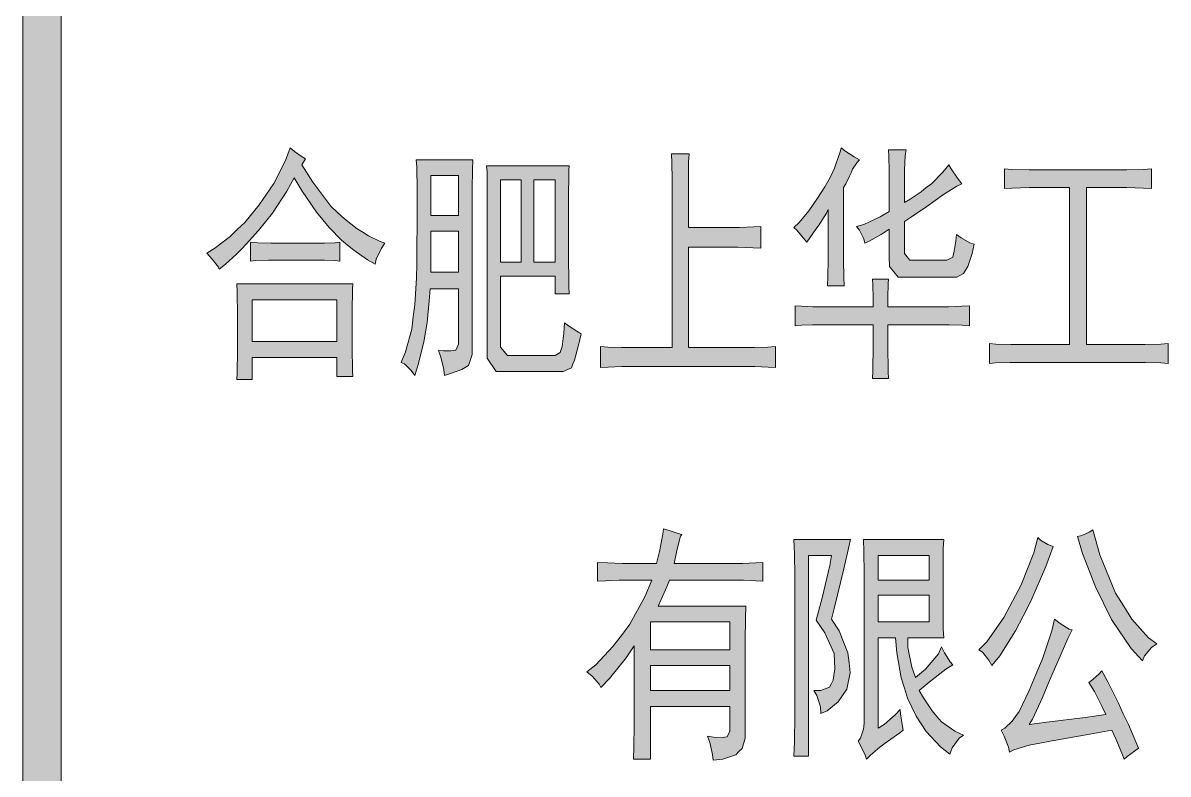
# Model space of a CAD drawing. Header units: millimetres. Extents: x 0 to 829, y 0 to 570.
# Drawn here: x 749.03 to 777.79, y 516 to 534.86 of the extents above; entities that cross this region are included whole.
import ezdxf

# ---------------------------------------------------------------- set-up
doc = ezdxf.new("R2010")
doc.units = ezdxf.units.MM

msp = doc.modelspace()

# ---------------------------------------------------------------- hatches: boundary and pattern name
h = msp.add_hatch(color=0)
h.dxf.hatch_style = 2
h.paths.add_polyline_path([(749.987917, 9.599083), (749.028361, 9.599083), (749.028361, 560.48275), (749.987917, 560.48275)])
h = msp.add_hatch(color=0)
h.dxf.hatch_style = 2
h.paths.add_polyline_path([(756.031, 531.297444), (756.309694, 530.863528), (756.757722, 530.263806), (756.930583, 530.101528), (757.103444, 529.93925), (757.420944, 529.688778), (757.565583, 529.604111), (757.710222, 529.515917), (757.985389, 529.378333), (758.119444, 529.328944), (758.024194, 529.191361), (757.900722, 528.930306), (757.8725, 528.803306), (757.678472, 528.916194), (757.336278, 529.152556), (757.181056, 529.279556), (757.025833, 529.403028), (756.715389, 529.720528), (756.556639, 529.914556), (756.397889, 530.108583), (756.038056, 530.63775), (755.836972, 530.972889), (755.657056, 530.63775), (755.297222, 530.083889), (755.117306, 529.865167), (754.940917, 529.646444), (754.637528, 529.30425), (754.514056, 529.17725), (754.390583, 529.053778), (754.111889, 528.803306), (753.956667, 528.679833), (753.939028, 528.729222), (753.783806, 528.930306), (753.64975, 529.078472), (753.850833, 529.201944), (754.235361, 529.501806), (754.418806, 529.678194), (754.598722, 529.851056), (754.965611, 530.295556), (755.145528, 530.563667), (755.328972, 530.831778), (755.625306, 531.410333), (755.741722, 531.724306), (755.847556, 531.636111), (756.038056, 531.498528), (756.12625, 531.449139)])
h = msp.add_hatch(color=0)
h.dxf.hatch_style = 2
h.paths.add_polyline_path([(765.757083, 531.572611), (765.7465, 531.360944), (765.739444, 530.962306), (765.739444, 530.775333), (765.739444, 529.727583), (766.833056, 529.727583), (767.023556, 529.727583), (767.386917, 529.738167), (767.559778, 529.752278), (767.559778, 529.201944), (767.369278, 529.216056), (766.98475, 529.226639), (766.79425, 529.226639), (765.739444, 529.226639), (765.739444, 526.707806), (767.252861, 526.707806), (767.3975, 526.707806), (767.732639, 526.721917), (767.926667, 526.7325), (767.926667, 526.210389), (767.743222, 526.220972), (767.408083, 526.235083), (767.252861, 526.235083), (764.2225, 526.235083), (764.070806, 526.235083), (763.725083, 526.220972), (763.531056, 526.210389), (763.531056, 526.7325), (763.7145, 526.721917), (764.060222, 526.707806), (764.2225, 526.707806), (765.33375, 526.707806), (765.33375, 530.750639), (765.33375, 530.937611), (765.326694, 531.346833), (765.316111, 531.572611)])
h = msp.add_hatch(color=0)
h.dxf.hatch_style = 2
h.paths.add_polyline_path([(770.036278, 531.424444), (769.96925, 531.346833), (769.863417, 531.188083), (769.824611, 531.099889), (769.785806, 531.011694), (769.690556, 530.824722), (769.634111, 530.725944), (769.634111, 529.103167), (769.634111, 528.905611), (769.641167, 528.47875), (769.65175, 528.2565), (769.231944, 528.2565), (769.239, 528.492861), (769.249583, 528.916194), (769.249583, 529.103167), (769.249583, 530.175611), (769.210778, 530.087417), (769.094361, 529.896917), (769.020278, 529.791083), (768.942667, 529.68525), (768.787444, 529.466528), (768.713361, 529.353639), (768.625167, 529.466528), (768.462889, 529.6535), (768.385278, 529.727583), (768.519333, 529.851056), (768.766278, 530.140333), (768.875639, 530.302611), (768.985, 530.461361), (769.164917, 530.743583), (769.231944, 530.863528), (769.298972, 530.979944), (769.408333, 531.216306), (769.450667, 531.33625), (769.493, 531.456194), (769.5565, 531.646694), (769.574139, 531.724306), (769.672917, 531.646694), (769.902222, 531.498528)])
h = msp.add_hatch(color=0)
h.dxf.hatch_style = 2
h.paths.add_polyline_path([(771.2075, 531.671389), (771.186333, 531.523222), (771.168694, 531.159861), (771.168694, 530.948194), (771.168694, 530.352), (771.313333, 530.436667), (771.584972, 530.623639), (771.7155, 530.725944), (771.846028, 530.824722), (772.12825, 531.110472), (772.279944, 531.297444), (772.339917, 531.198667), (772.502194, 530.962306), (772.608028, 530.824722), (772.481028, 530.761222), (772.145889, 530.549556), (771.934222, 530.401389), (771.726083, 530.249694), (771.341556, 529.988639), (771.168694, 529.87575), (771.168694, 529.226639), (771.168694, 529.067889), (771.30275, 528.905611), (771.436806, 528.905611), (772.107083, 528.905611), (772.234083, 528.905611), (772.378722, 528.979694), (772.396361, 529.053778), (772.414, 529.127861), (772.452806, 529.378333), (772.473972, 529.551194), (772.586861, 529.466528), (772.809111, 529.339528), (772.914944, 529.30425), (772.865556, 529.067889), (772.759722, 528.743333), (772.703278, 528.655139), (772.646833, 528.566944), (772.481028, 528.47875), (772.378722, 528.47875), (771.2075, 528.47875), (771.006417, 528.47875), (770.79475, 528.743333), (770.784167, 529.004389), (770.784167, 529.678194), (770.583083, 529.551194), (770.276167, 529.378333), (770.170333, 529.328944), (770.142111, 529.441833), (770.036278, 529.6535), (769.958667, 529.752278), (770.142111, 529.801667), (770.554861, 529.988639), (770.784167, 530.126222), (770.784167, 530.898806), (770.784167, 531.135167), (770.773583, 531.523222), (770.766528, 531.671389)])
h = msp.add_hatch(color=0)
h.paths.add_polyline_path([(759.463528, 526.633722), (759.590528, 526.623139), (759.7775, 526.623139), (759.837472, 526.633722), (759.900972, 526.647833), (759.964472, 526.796), (759.964472, 526.933583), (759.964472, 528.182417), (759.251861, 528.182417), (759.234222, 527.882556), (759.177778, 527.339278), (759.138972, 527.095861), (759.100167, 526.852444), (758.966111, 526.309167), (758.870861, 526.009306), (758.782667, 526.136306), (758.609806, 526.298583), (758.525139, 526.333861), (758.638028, 526.598444), (758.79325, 527.169944), (758.832056, 527.483917), (758.870861, 527.794361), (758.913194, 528.454056), (758.916722, 528.803306), (758.923778, 529.152556), (758.927306, 529.889861), (758.927306, 530.274389), (758.927306, 530.662444), (758.916722, 531.237472), (758.906139, 531.424444), (760.327833, 531.424444), (760.31725, 531.173972), (760.310194, 530.687139), (760.310194, 530.450778), (760.310194, 526.757194), (760.310194, 526.534944), (760.222, 526.259778), (760.137333, 526.210389), (760.049139, 526.161), (759.791611, 526.062222), (759.61875, 526.009306), (759.597583, 526.161), (759.5235, 526.471444)])
h.paths.add_polyline_path([(759.964472, 528.60575), (759.964472, 529.628806), (759.273028, 529.628806), (759.273028, 528.60575)])
h.paths.add_polyline_path([(759.964472, 530.027444), (759.964472, 531.025806), (759.273028, 531.025806), (759.273028, 530.027444)])
h = msp.add_hatch(color=0)
h.paths.add_polyline_path([(762.744361, 531.27275), (762.737306, 531.159861), (762.726722, 530.401389), (762.726722, 529.752278), (762.726722, 529.103167), (762.737306, 528.2565), (762.744361, 528.055417), (762.398639, 528.055417), (762.398639, 528.503444), (761.019278, 528.503444), (761.019278, 526.933583), (761.019278, 526.721917), (761.199194, 526.51025), (761.382639, 526.51025), (762.28575, 526.51025), (762.391583, 526.51025), (762.518583, 526.584333), (762.543278, 526.658417), (762.567972, 526.7325), (762.610306, 527.071167), (762.631472, 527.332222), (762.726722, 527.258139), (762.938389, 527.120556), (763.051278, 527.057056), (762.98425, 526.771306), (762.878417, 526.390306), (762.839611, 526.298583), (762.804333, 526.203333), (762.599722, 526.111611), (762.437444, 526.111611), (761.132167, 526.111611), (760.913444, 526.111611), (760.691194, 526.44675), (760.691194, 526.785417), (760.691194, 530.549556), (760.691194, 530.761222), (760.684139, 531.124583), (760.673556, 531.27275)])
h.paths.add_polyline_path([(762.398639, 528.852694), (762.398639, 530.9235), (761.862417, 530.9235), (761.862417, 528.852694)])
h.paths.add_polyline_path([(761.537861, 528.852694), (761.537861, 530.9235), (761.019278, 530.9235), (761.019278, 528.852694)])
h = msp.add_hatch(color=0)
h.dxf.hatch_style = 2
h.paths.add_polyline_path([(776.520333, 531.173972), (776.753167, 531.173972), (777.172972, 531.184556), (777.367, 531.198667), (777.367, 530.70125), (777.172972, 530.711833), (776.753167, 530.725944), (776.520333, 530.725944), (775.733639, 530.725944), (775.733639, 526.785417), (776.982472, 526.785417), (777.201194, 526.785417), (777.606889, 526.796), (777.786806, 526.810111), (777.786806, 526.309167), (777.606889, 526.323278), (777.211778, 526.333861), (777.000111, 526.333861), (774.026194, 526.333861), (773.814528, 526.333861), (773.451167, 526.323278), (773.299472, 526.309167), (773.299472, 526.810111), (773.46175, 526.796), (773.835694, 526.785417), (774.047361, 526.785417), (775.313833, 526.785417), (775.313833, 530.725944), (774.544778, 530.725944), (774.294306, 530.725944), (773.863917, 530.711833), (773.680472, 530.70125), (773.680472, 531.198667), (773.863917, 531.184556), (774.294306, 531.173972), (774.544778, 531.173972)])
h = msp.add_hatch(color=0)
h.dxf.hatch_style = 2
h.paths.add_polyline_path([(756.450806, 529.328944), (756.606028, 529.328944), (756.874139, 529.339528), (756.990556, 529.353639), (756.990556, 528.877389), (756.863556, 528.8915), (756.606028, 528.905611), (756.471972, 528.905611), (755.396, 528.905611), (755.194917, 528.905611), (754.870361, 528.8915), (754.743361, 528.877389), (754.743361, 529.353639), (754.926806, 529.339528), (755.251361, 529.328944), (755.396, 529.328944)])
h = msp.add_hatch(color=0)
h.paths.add_polyline_path([(757.315111, 528.305889), (757.304528, 528.182417), (757.297472, 527.607389), (757.297472, 527.159361), (757.297472, 526.707806), (757.304528, 526.122194), (757.315111, 525.984611), (756.912944, 525.984611), (756.912944, 526.460861), (754.782167, 526.460861), (754.782167, 525.910528), (754.397639, 525.910528), (754.408222, 526.062222), (754.418806, 526.633722), (754.418806, 527.057056), (754.418806, 527.4945), (754.408222, 528.118917), (754.397639, 528.305889)])
h.paths.add_polyline_path([(756.912944, 526.8595), (756.912944, 527.90725), (754.782167, 527.90725), (754.782167, 526.8595)])
h = msp.add_hatch(color=0)
h.dxf.hatch_style = 2
h.paths.add_polyline_path([(770.382, 527.730861), (770.382, 527.942528), (770.371417, 528.291778), (770.360833, 528.429361), (770.766528, 528.429361), (770.755944, 528.316472), (770.745361, 527.967222), (770.745361, 527.730861), (772.12825, 527.730861), (772.272889, 527.730861), (772.608028, 527.744972), (772.798528, 527.755556), (772.798528, 527.258139), (772.618611, 527.268722), (772.290528, 527.282833), (772.145889, 527.282833), (770.745361, 527.282833), (770.745361, 526.771306), (770.755944, 526.0975), (770.766528, 525.935222), (770.360833, 525.935222), (770.371417, 526.111611), (770.382, 526.785417), (770.382, 527.282833), (768.981472, 527.282833), (768.858, 527.282833), (768.579306, 527.268722), (768.424083, 527.258139), (768.424083, 527.755556), (768.579306, 527.744972), (768.865056, 527.730861), (768.999111, 527.730861)])
h = msp.add_hatch(color=0)
h.paths.add_polyline_path([(763.192389, 518.569222), (763.414639, 518.745611), (763.845028, 519.200694), (764.056694, 519.479389), (764.268361, 519.761611), (764.649361, 520.453056), (764.822222, 520.865806), (764.134306, 520.865806), (764.00025, 520.865806), (763.661583, 520.851694), (763.4605, 520.841111), (763.4605, 521.313833), (763.710972, 521.299722), (764.084917, 521.289139), (764.208389, 521.289139), (764.938639, 521.289139), (765.01625, 521.589), (765.100917, 522.022917), (765.1115, 522.1605), (765.256139, 522.111111), (765.485444, 522.037028), (765.573639, 522.012333), (765.541889, 521.973528), (765.446639, 521.613694), (765.379611, 521.289139), (766.935361, 521.289139), (767.097639, 521.289139), (767.432778, 521.299722), (767.605639, 521.313833), (767.605639, 520.841111), (767.432778, 520.851694), (767.125861, 520.865806), (766.991806, 520.865806), (765.266722, 520.865806), (765.199694, 520.703528), (765.055056, 520.378972), (764.977444, 520.216694), (767.182306, 520.216694), (767.17525, 519.902722), (767.164667, 519.341806), (767.164667, 519.094861), (767.164667, 517.073444), (767.164667, 516.897056), (767.087056, 516.643056), (767.009444, 516.561917), (766.935361, 516.480778), (766.607278, 516.374944), (766.360333, 516.35025), (766.34975, 516.487833), (766.282722, 516.787694), (766.22275, 516.949972), (766.367389, 516.925278), (766.579056, 516.911167), (766.646083, 516.925278), (766.713111, 516.935861), (766.780139, 517.073444), (766.780139, 517.196917), (766.780139, 517.697861), (764.786944, 517.697861), (764.786944, 516.374944), (764.363611, 516.374944), (764.374194, 516.685389), (764.38125, 517.221611), (764.38125, 517.447389), (764.38125, 519.218333), (764.180167, 518.918472), (763.760361, 518.396361), (763.538111, 518.170583), (763.499306, 518.258778), (763.326444, 518.456333)])
h.paths.add_polyline_path([(766.780139, 519.119556), (766.780139, 519.818056), (764.786944, 519.818056), (764.786944, 519.119556)])
h.paths.add_polyline_path([(766.780139, 518.0965), (766.780139, 518.720917), (764.786944, 518.720917), (764.786944, 518.0965)])
h = msp.add_hatch(color=0)
h.dxf.hatch_style = 2
h.paths.add_polyline_path([(775.895917, 522.135806), (776.075833, 521.500806), (776.463889, 520.54125), (776.672028, 520.216694), (776.876639, 519.892139), (777.296444, 519.419417), (777.508111, 519.267722), (777.370528, 519.179528), (777.190611, 518.967861), (777.141222, 518.844389), (776.855472, 519.154833), (776.365111, 519.878028), (776.164028, 520.290778), (775.962944, 520.703528), (775.634861, 521.539611), (775.511389, 521.962944), (775.617222, 521.987639), (775.807722, 522.075833)])
h = msp.add_hatch(color=0)
h.dxf.hatch_style = 2
h.paths.add_polyline_path([(769.814028, 521.888861), (769.641167, 521.151556), (769.401278, 520.153194), (769.33425, 519.892139), (769.52475, 519.592278), (769.747, 519.045472), (769.775222, 518.795), (769.803444, 518.544528), (769.722306, 518.131778), (769.609417, 517.973028), (769.500056, 517.81075), (769.228417, 517.584972), (769.062611, 517.521472), (769.055556, 517.68375), (768.967361, 517.973028), (768.88975, 518.0965), (769.062611, 518.0965), (769.284861, 518.184694), (769.33425, 518.269361), (769.380111, 518.357556), (769.418917, 518.639778), (769.408333, 518.830278), (769.401278, 519.024306), (769.168444, 519.542889), (768.949722, 519.867444), (769.101417, 520.428361), (769.295444, 521.23975), (769.33425, 521.486694), (768.755694, 521.486694), (768.755694, 516.449028), (768.392333, 516.449028), (768.402917, 516.798278), (768.4135, 517.486194), (768.4135, 517.821333), (768.4135, 520.738806), (768.4135, 520.964583), (768.402917, 521.539611), (768.392333, 521.888861)])
h = msp.add_hatch(color=0)
h.paths.add_polyline_path([(772.152944, 521.888861), (772.142361, 521.663083), (772.135306, 521.038667), (772.135306, 520.640028), (772.135306, 520.251972), (772.142361, 519.641667), (772.152944, 519.419417), (771.249833, 519.419417), (771.249833, 519.179528), (771.348611, 518.682111), (771.443861, 518.421056), (771.694333, 518.632722), (772.018889, 519.01725), (772.0965, 519.193639), (772.174111, 519.045472), (772.315222, 518.819694), (772.38225, 518.745611), (772.209389, 518.632722), (771.789583, 518.308167), (771.539111, 518.0965), (771.644944, 517.909528), (771.863667, 517.584972), (771.980083, 517.447389), (772.0965, 517.309806), (772.431639, 517.073444), (772.650361, 516.974667), (772.537472, 516.897056), (772.364611, 516.660694), (772.308167, 516.498417), (772.075333, 516.685389), (771.7155, 517.066389), (771.5885, 517.260417), (771.457972, 517.454444), (771.246306, 517.902472), (771.165167, 518.16), (771.084028, 518.414), (770.974667, 519.045472), (770.942917, 519.419417), (770.501944, 519.419417), (770.501944, 517.147528), (770.657167, 517.246306), (770.935861, 517.486194), (771.059333, 517.623778), (771.069917, 517.510889), (771.108722, 517.246306), (771.136944, 517.098139), (771.04875, 517.034639), (770.822972, 516.872361), (770.685389, 516.773583), (770.547806, 516.674806), (770.311444, 516.473722), (770.216194, 516.374944), (770.177389, 516.473722), (770.071556, 516.6995), (770.004528, 516.822972), (770.060972, 516.897056), (770.138583, 517.122833), (770.156222, 517.274528), (770.156222, 520.788194), (770.156222, 521.038667), (770.149167, 521.589), (770.138583, 521.888861)])
h.paths.add_polyline_path([(771.789583, 519.818056), (771.789583, 520.491861), (770.501944, 520.491861), (770.501944, 519.818056)])
h.paths.add_polyline_path([(771.789583, 520.865806), (771.789583, 521.486694), (770.501944, 521.486694), (770.501944, 520.865806)])
h = msp.add_hatch(color=0)
h.dxf.hatch_style = 2
h.paths.add_polyline_path([(774.897556, 521.712472), (774.714111, 521.215056), (774.340167, 520.340167), (774.149667, 519.966222), (773.955639, 519.592278), (773.564056, 518.967861), (773.362972, 518.720917), (773.285361, 518.8585), (773.123083, 519.056056), (773.034889, 519.119556), (773.235972, 519.317111), (773.659306, 519.930944), (773.881556, 520.340167), (774.100278, 520.752917), (774.417778, 521.550194), (774.513028, 521.93825), (774.580056, 521.87475), (774.770556, 521.761861)])
h = msp.add_hatch(color=0)
h.dxf.hatch_style = 2
h.paths.add_polyline_path([(776.220472, 517.496778), (776.142861, 517.673167), (775.934722, 518.071806), (775.797139, 518.294056), (775.895917, 518.371667), (776.058194, 518.519833), (776.125222, 518.593917), (776.269861, 518.31875), (776.537972, 517.779), (776.661444, 517.510889), (776.788444, 517.242778), (776.978944, 516.812389), (777.045972, 516.650111), (776.940139, 516.576028), (776.756694, 516.438444), (776.682611, 516.374944), (776.622639, 516.523111), (776.470944, 516.886472), (776.375694, 517.098139), (775.730111, 516.98525), (774.823472, 516.822972), (774.562417, 516.773583), (774.297833, 516.724194), (773.916833, 516.611306), (773.803944, 516.547806), (773.775722, 516.674806), (773.669889, 516.949972), (773.592278, 517.098139), (773.687528, 517.147528), (773.870972, 517.323917), (773.955639, 517.447389), (774.043833, 517.570861), (774.297833, 518.0965), (774.463639, 518.495139), (774.632972, 518.893778), (774.869333, 519.592278), (774.936361, 519.892139), (775.077472, 519.77925), (775.299722, 519.641667), (775.377333, 519.616972), (775.2715, 519.405306), (774.989278, 518.770306), (774.809361, 518.346972), (774.632972, 517.920111), (774.378972, 517.373306), (774.301361, 517.246306), (774.742333, 517.299222), (775.701889, 517.422694)])

# ---------------------------------------------------------------- linework, layer by layer
at = {"color": 0, "lineweight": 0}
for points in [[(749.987917, 9.599083), (749.028361, 9.599083), (749.028361, 560.48275), (749.987917, 560.48275)], [(756.031, 531.297444), (756.309694, 530.863528), (756.757722, 530.263806), (756.930583, 530.101528), (757.103444, 529.93925), (757.420944, 529.688778), (757.565583, 529.604111), (757.710222, 529.515917), (757.985389, 529.378333), (758.119444, 529.328944), (758.024194, 529.191361), (757.900722, 528.930306), (757.8725, 528.803306), (757.678472, 528.916194), (757.336278, 529.152556), (757.181056, 529.279556), (757.025833, 529.403028), (756.715389, 529.720528), (756.556639, 529.914556), (756.397889, 530.108583), (756.038056, 530.63775), (755.836972, 530.972889), (755.657056, 530.63775), (755.297222, 530.083889), (755.117306, 529.865167), (754.940917, 529.646444), (754.637528, 529.30425), (754.514056, 529.17725), (754.390583, 529.053778), (754.111889, 528.803306), (753.956667, 528.679833), (753.939028, 528.729222), (753.783806, 528.930306), (753.64975, 529.078472), (753.850833, 529.201944), (754.235361, 529.501806), (754.418806, 529.678194), (754.598722, 529.851056), (754.965611, 530.295556), (755.145528, 530.563667), (755.328972, 530.831778), (755.625306, 531.410333), (755.741722, 531.724306), (755.847556, 531.636111), (756.038056, 531.498528), (756.12625, 531.449139)], [(765.757083, 531.572611), (765.7465, 531.360944), (765.739444, 530.962306), (765.739444, 530.775333), (765.739444, 529.727583), (766.833056, 529.727583), (767.023556, 529.727583), (767.386917, 529.738167), (767.559778, 529.752278), (767.559778, 529.201944), (767.369278, 529.216056), (766.98475, 529.226639), (766.79425, 529.226639), (765.739444, 529.226639), (765.739444, 526.707806), (767.252861, 526.707806), (767.3975, 526.707806), (767.732639, 526.721917), (767.926667, 526.7325), (767.926667, 526.210389), (767.743222, 526.220972), (767.408083, 526.235083), (767.252861, 526.235083), (764.2225, 526.235083), (764.070806, 526.235083), (763.725083, 526.220972), (763.531056, 526.210389), (763.531056, 526.7325), (763.7145, 526.721917), (764.060222, 526.707806), (764.2225, 526.707806), (765.33375, 526.707806), (765.33375, 530.750639), (765.33375, 530.937611), (765.326694, 531.346833), (765.316111, 531.572611)], [(770.036278, 531.424444), (769.96925, 531.346833), (769.863417, 531.188083), (769.824611, 531.099889), (769.785806, 531.011694), (769.690556, 530.824722), (769.634111, 530.725944), (769.634111, 529.103167), (769.634111, 528.905611), (769.641167, 528.47875), (769.65175, 528.2565), (769.231944, 528.2565), (769.239, 528.492861), (769.249583, 528.916194), (769.249583, 529.103167), (769.249583, 530.175611), (769.210778, 530.087417), (769.094361, 529.896917), (769.020278, 529.791083), (768.942667, 529.68525), (768.787444, 529.466528), (768.713361, 529.353639), (768.625167, 529.466528), (768.462889, 529.6535), (768.385278, 529.727583), (768.519333, 529.851056), (768.766278, 530.140333), (768.875639, 530.302611), (768.985, 530.461361), (769.164917, 530.743583), (769.231944, 530.863528), (769.298972, 530.979944), (769.408333, 531.216306), (769.450667, 531.33625), (769.493, 531.456194), (769.5565, 531.646694), (769.574139, 531.724306), (769.672917, 531.646694), (769.902222, 531.498528)], [(771.2075, 531.671389), (771.186333, 531.523222), (771.168694, 531.159861), (771.168694, 530.948194), (771.168694, 530.352), (771.313333, 530.436667), (771.584972, 530.623639), (771.7155, 530.725944), (771.846028, 530.824722), (772.12825, 531.110472), (772.279944, 531.297444), (772.339917, 531.198667), (772.502194, 530.962306), (772.608028, 530.824722), (772.481028, 530.761222), (772.145889, 530.549556), (771.934222, 530.401389), (771.726083, 530.249694), (771.341556, 529.988639), (771.168694, 529.87575), (771.168694, 529.226639), (771.168694, 529.067889), (771.30275, 528.905611), (771.436806, 528.905611), (772.107083, 528.905611), (772.234083, 528.905611), (772.378722, 528.979694), (772.396361, 529.053778), (772.414, 529.127861), (772.452806, 529.378333), (772.473972, 529.551194), (772.586861, 529.466528), (772.809111, 529.339528), (772.914944, 529.30425), (772.865556, 529.067889), (772.759722, 528.743333), (772.703278, 528.655139), (772.646833, 528.566944), (772.481028, 528.47875), (772.378722, 528.47875), (771.2075, 528.47875), (771.006417, 528.47875), (770.79475, 528.743333), (770.784167, 529.004389), (770.784167, 529.678194), (770.583083, 529.551194), (770.276167, 529.378333), (770.170333, 529.328944), (770.142111, 529.441833), (770.036278, 529.6535), (769.958667, 529.752278), (770.142111, 529.801667), (770.554861, 529.988639), (770.784167, 530.126222), (770.784167, 530.898806), (770.784167, 531.135167), (770.773583, 531.523222), (770.766528, 531.671389)], [(759.463528, 526.633722), (759.590528, 526.623139), (759.7775, 526.623139), (759.837472, 526.633722), (759.900972, 526.647833), (759.964472, 526.796), (759.964472, 526.933583), (759.964472, 528.182417), (759.251861, 528.182417), (759.234222, 527.882556), (759.177778, 527.339278), (759.138972, 527.095861), (759.100167, 526.852444), (758.966111, 526.309167), (758.870861, 526.009306), (758.782667, 526.136306), (758.609806, 526.298583), (758.525139, 526.333861), (758.638028, 526.598444), (758.79325, 527.169944), (758.832056, 527.483917), (758.870861, 527.794361), (758.913194, 528.454056), (758.916722, 528.803306), (758.923778, 529.152556), (758.927306, 529.889861), (758.927306, 530.274389), (758.927306, 530.662444), (758.916722, 531.237472), (758.906139, 531.424444), (760.327833, 531.424444), (760.31725, 531.173972), (760.310194, 530.687139), (760.310194, 530.450778), (760.310194, 526.757194), (760.310194, 526.534944), (760.222, 526.259778), (760.137333, 526.210389), (760.049139, 526.161), (759.791611, 526.062222), (759.61875, 526.009306), (759.597583, 526.161), (759.5235, 526.471444)], [(762.744361, 531.27275), (762.737306, 531.159861), (762.726722, 530.401389), (762.726722, 529.752278), (762.726722, 529.103167), (762.737306, 528.2565), (762.744361, 528.055417), (762.398639, 528.055417), (762.398639, 528.503444), (761.019278, 528.503444), (761.019278, 526.933583), (761.019278, 526.721917), (761.199194, 526.51025), (761.382639, 526.51025), (762.28575, 526.51025), (762.391583, 526.51025), (762.518583, 526.584333), (762.543278, 526.658417), (762.567972, 526.7325), (762.610306, 527.071167), (762.631472, 527.332222), (762.726722, 527.258139), (762.938389, 527.120556), (763.051278, 527.057056), (762.98425, 526.771306), (762.878417, 526.390306), (762.839611, 526.298583), (762.804333, 526.203333), (762.599722, 526.111611), (762.437444, 526.111611), (761.132167, 526.111611), (760.913444, 526.111611), (760.691194, 526.44675), (760.691194, 526.785417), (760.691194, 530.549556), (760.691194, 530.761222), (760.684139, 531.124583), (760.673556, 531.27275)], [(776.520333, 531.173972), (776.753167, 531.173972), (777.172972, 531.184556), (777.367, 531.198667), (777.367, 530.70125), (777.172972, 530.711833), (776.753167, 530.725944), (776.520333, 530.725944), (775.733639, 530.725944), (775.733639, 526.785417), (776.982472, 526.785417), (777.201194, 526.785417), (777.606889, 526.796), (777.786806, 526.810111), (777.786806, 526.309167), (777.606889, 526.323278), (777.211778, 526.333861), (777.000111, 526.333861), (774.026194, 526.333861), (773.814528, 526.333861), (773.451167, 526.323278), (773.299472, 526.309167), (773.299472, 526.810111), (773.46175, 526.796), (773.835694, 526.785417), (774.047361, 526.785417), (775.313833, 526.785417), (775.313833, 530.725944), (774.544778, 530.725944), (774.294306, 530.725944), (773.863917, 530.711833), (773.680472, 530.70125), (773.680472, 531.198667), (773.863917, 531.184556), (774.294306, 531.173972), (774.544778, 531.173972)], [(759.964472, 530.027444), (759.964472, 531.025806), (759.273028, 531.025806), (759.273028, 530.027444)], [(761.537861, 528.852694), (761.537861, 530.9235), (761.019278, 530.9235), (761.019278, 528.852694)], [(762.398639, 528.852694), (762.398639, 530.9235), (761.862417, 530.9235), (761.862417, 528.852694)], [(759.964472, 528.60575), (759.964472, 529.628806), (759.273028, 529.628806), (759.273028, 528.60575)], [(756.450806, 529.328944), (756.606028, 529.328944), (756.874139, 529.339528), (756.990556, 529.353639), (756.990556, 528.877389), (756.863556, 528.8915), (756.606028, 528.905611), (756.471972, 528.905611), (755.396, 528.905611), (755.194917, 528.905611), (754.870361, 528.8915), (754.743361, 528.877389), (754.743361, 529.353639), (754.926806, 529.339528), (755.251361, 529.328944), (755.396, 529.328944)], [(757.315111, 528.305889), (757.304528, 528.182417), (757.297472, 527.607389), (757.297472, 527.159361), (757.297472, 526.707806), (757.304528, 526.122194), (757.315111, 525.984611), (756.912944, 525.984611), (756.912944, 526.460861), (754.782167, 526.460861), (754.782167, 525.910528), (754.397639, 525.910528), (754.408222, 526.062222), (754.418806, 526.633722), (754.418806, 527.057056), (754.418806, 527.4945), (754.408222, 528.118917), (754.397639, 528.305889)], [(770.382, 527.730861), (770.382, 527.942528), (770.371417, 528.291778), (770.360833, 528.429361), (770.766528, 528.429361), (770.755944, 528.316472), (770.745361, 527.967222), (770.745361, 527.730861), (772.12825, 527.730861), (772.272889, 527.730861), (772.608028, 527.744972), (772.798528, 527.755556), (772.798528, 527.258139), (772.618611, 527.268722), (772.290528, 527.282833), (772.145889, 527.282833), (770.745361, 527.282833), (770.745361, 526.771306), (770.755944, 526.0975), (770.766528, 525.935222), (770.360833, 525.935222), (770.371417, 526.111611), (770.382, 526.785417), (770.382, 527.282833), (768.981472, 527.282833), (768.858, 527.282833), (768.579306, 527.268722), (768.424083, 527.258139), (768.424083, 527.755556), (768.579306, 527.744972), (768.865056, 527.730861), (768.999111, 527.730861)], [(756.912944, 526.8595), (756.912944, 527.90725), (754.782167, 527.90725), (754.782167, 526.8595)], [(763.192389, 518.569222), (763.414639, 518.745611), (763.845028, 519.200694), (764.056694, 519.479389), (764.268361, 519.761611), (764.649361, 520.453056), (764.822222, 520.865806), (764.134306, 520.865806), (764.00025, 520.865806), (763.661583, 520.851694), (763.4605, 520.841111), (763.4605, 521.313833), (763.710972, 521.299722), (764.084917, 521.289139), (764.208389, 521.289139), (764.938639, 521.289139), (765.01625, 521.589), (765.100917, 522.022917), (765.1115, 522.1605), (765.256139, 522.111111), (765.485444, 522.037028), (765.573639, 522.012333), (765.541889, 521.973528), (765.446639, 521.613694), (765.379611, 521.289139), (766.935361, 521.289139), (767.097639, 521.289139), (767.432778, 521.299722), (767.605639, 521.313833), (767.605639, 520.841111), (767.432778, 520.851694), (767.125861, 520.865806), (766.991806, 520.865806), (765.266722, 520.865806), (765.199694, 520.703528), (765.055056, 520.378972), (764.977444, 520.216694), (767.182306, 520.216694), (767.17525, 519.902722), (767.164667, 519.341806), (767.164667, 519.094861), (767.164667, 517.073444), (767.164667, 516.897056), (767.087056, 516.643056), (767.009444, 516.561917), (766.935361, 516.480778), (766.607278, 516.374944), (766.360333, 516.35025), (766.34975, 516.487833), (766.282722, 516.787694), (766.22275, 516.949972), (766.367389, 516.925278), (766.579056, 516.911167), (766.646083, 516.925278), (766.713111, 516.935861), (766.780139, 517.073444), (766.780139, 517.196917), (766.780139, 517.697861), (764.786944, 517.697861), (764.786944, 516.374944), (764.363611, 516.374944), (764.374194, 516.685389), (764.38125, 517.221611), (764.38125, 517.447389), (764.38125, 519.218333), (764.180167, 518.918472), (763.760361, 518.396361), (763.538111, 518.170583), (763.499306, 518.258778), (763.326444, 518.456333)], [(775.895917, 522.135806), (776.075833, 521.500806), (776.463889, 520.54125), (776.672028, 520.216694), (776.876639, 519.892139), (777.296444, 519.419417), (777.508111, 519.267722), (777.370528, 519.179528), (777.190611, 518.967861), (777.141222, 518.844389), (776.855472, 519.154833), (776.365111, 519.878028), (776.164028, 520.290778), (775.962944, 520.703528), (775.634861, 521.539611), (775.511389, 521.962944), (775.617222, 521.987639), (775.807722, 522.075833)], [(769.814028, 521.888861), (769.641167, 521.151556), (769.401278, 520.153194), (769.33425, 519.892139), (769.52475, 519.592278), (769.747, 519.045472), (769.775222, 518.795), (769.803444, 518.544528), (769.722306, 518.131778), (769.609417, 517.973028), (769.500056, 517.81075), (769.228417, 517.584972), (769.062611, 517.521472), (769.055556, 517.68375), (768.967361, 517.973028), (768.88975, 518.0965), (769.062611, 518.0965), (769.284861, 518.184694), (769.33425, 518.269361), (769.380111, 518.357556), (769.418917, 518.639778), (769.408333, 518.830278), (769.401278, 519.024306), (769.168444, 519.542889), (768.949722, 519.867444), (769.101417, 520.428361), (769.295444, 521.23975), (769.33425, 521.486694), (768.755694, 521.486694), (768.755694, 516.449028), (768.392333, 516.449028), (768.402917, 516.798278), (768.4135, 517.486194), (768.4135, 517.821333), (768.4135, 520.738806), (768.4135, 520.964583), (768.402917, 521.539611), (768.392333, 521.888861)], [(772.152944, 521.888861), (772.142361, 521.663083), (772.135306, 521.038667), (772.135306, 520.640028), (772.135306, 520.251972), (772.142361, 519.641667), (772.152944, 519.419417), (771.249833, 519.419417), (771.249833, 519.179528), (771.348611, 518.682111), (771.443861, 518.421056), (771.694333, 518.632722), (772.018889, 519.01725), (772.0965, 519.193639), (772.174111, 519.045472), (772.315222, 518.819694), (772.38225, 518.745611), (772.209389, 518.632722), (771.789583, 518.308167), (771.539111, 518.0965), (771.644944, 517.909528), (771.863667, 517.584972), (771.980083, 517.447389), (772.0965, 517.309806), (772.431639, 517.073444), (772.650361, 516.974667), (772.537472, 516.897056), (772.364611, 516.660694), (772.308167, 516.498417), (772.075333, 516.685389), (771.7155, 517.066389), (771.5885, 517.260417), (771.457972, 517.454444), (771.246306, 517.902472), (771.165167, 518.16), (771.084028, 518.414), (770.974667, 519.045472), (770.942917, 519.419417), (770.501944, 519.419417), (770.501944, 517.147528), (770.657167, 517.246306), (770.935861, 517.486194), (771.059333, 517.623778), (771.069917, 517.510889), (771.108722, 517.246306), (771.136944, 517.098139), (771.04875, 517.034639), (770.822972, 516.872361), (770.685389, 516.773583), (770.547806, 516.674806), (770.311444, 516.473722), (770.216194, 516.374944), (770.177389, 516.473722), (770.071556, 516.6995), (770.004528, 516.822972), (770.060972, 516.897056), (770.138583, 517.122833), (770.156222, 517.274528), (770.156222, 520.788194), (770.156222, 521.038667), (770.149167, 521.589), (770.138583, 521.888861)], [(774.897556, 521.712472), (774.714111, 521.215056), (774.340167, 520.340167), (774.149667, 519.966222), (773.955639, 519.592278), (773.564056, 518.967861), (773.362972, 518.720917), (773.285361, 518.8585), (773.123083, 519.056056), (773.034889, 519.119556), (773.235972, 519.317111), (773.659306, 519.930944), (773.881556, 520.340167), (774.100278, 520.752917), (774.417778, 521.550194), (774.513028, 521.93825), (774.580056, 521.87475), (774.770556, 521.761861)], [(771.789583, 520.865806), (771.789583, 521.486694), (770.501944, 521.486694), (770.501944, 520.865806)], [(771.789583, 519.818056), (771.789583, 520.491861), (770.501944, 520.491861), (770.501944, 519.818056)], [(766.780139, 519.119556), (766.780139, 519.818056), (764.786944, 519.818056), (764.786944, 519.119556)], [(776.220472, 517.496778), (776.142861, 517.673167), (775.934722, 518.071806), (775.797139, 518.294056), (775.895917, 518.371667), (776.058194, 518.519833), (776.125222, 518.593917), (776.269861, 518.31875), (776.537972, 517.779), (776.661444, 517.510889), (776.788444, 517.242778), (776.978944, 516.812389), (777.045972, 516.650111), (776.940139, 516.576028), (776.756694, 516.438444), (776.682611, 516.374944), (776.622639, 516.523111), (776.470944, 516.886472), (776.375694, 517.098139), (775.730111, 516.98525), (774.823472, 516.822972), (774.562417, 516.773583), (774.297833, 516.724194), (773.916833, 516.611306), (773.803944, 516.547806), (773.775722, 516.674806), (773.669889, 516.949972), (773.592278, 517.098139), (773.687528, 517.147528), (773.870972, 517.323917), (773.955639, 517.447389), (774.043833, 517.570861), (774.297833, 518.0965), (774.463639, 518.495139), (774.632972, 518.893778), (774.869333, 519.592278), (774.936361, 519.892139), (775.077472, 519.77925), (775.299722, 519.641667), (775.377333, 519.616972), (775.2715, 519.405306), (774.989278, 518.770306), (774.809361, 518.346972), (774.632972, 517.920111), (774.378972, 517.373306), (774.301361, 517.246306), (774.742333, 517.299222), (775.701889, 517.422694)], [(766.780139, 518.0965), (766.780139, 518.720917), (764.786944, 518.720917), (764.786944, 518.0965)]]:
    msp.add_lwpolyline(points, close=True, dxfattribs=at)

doc.saveas('drawing.dxf')
